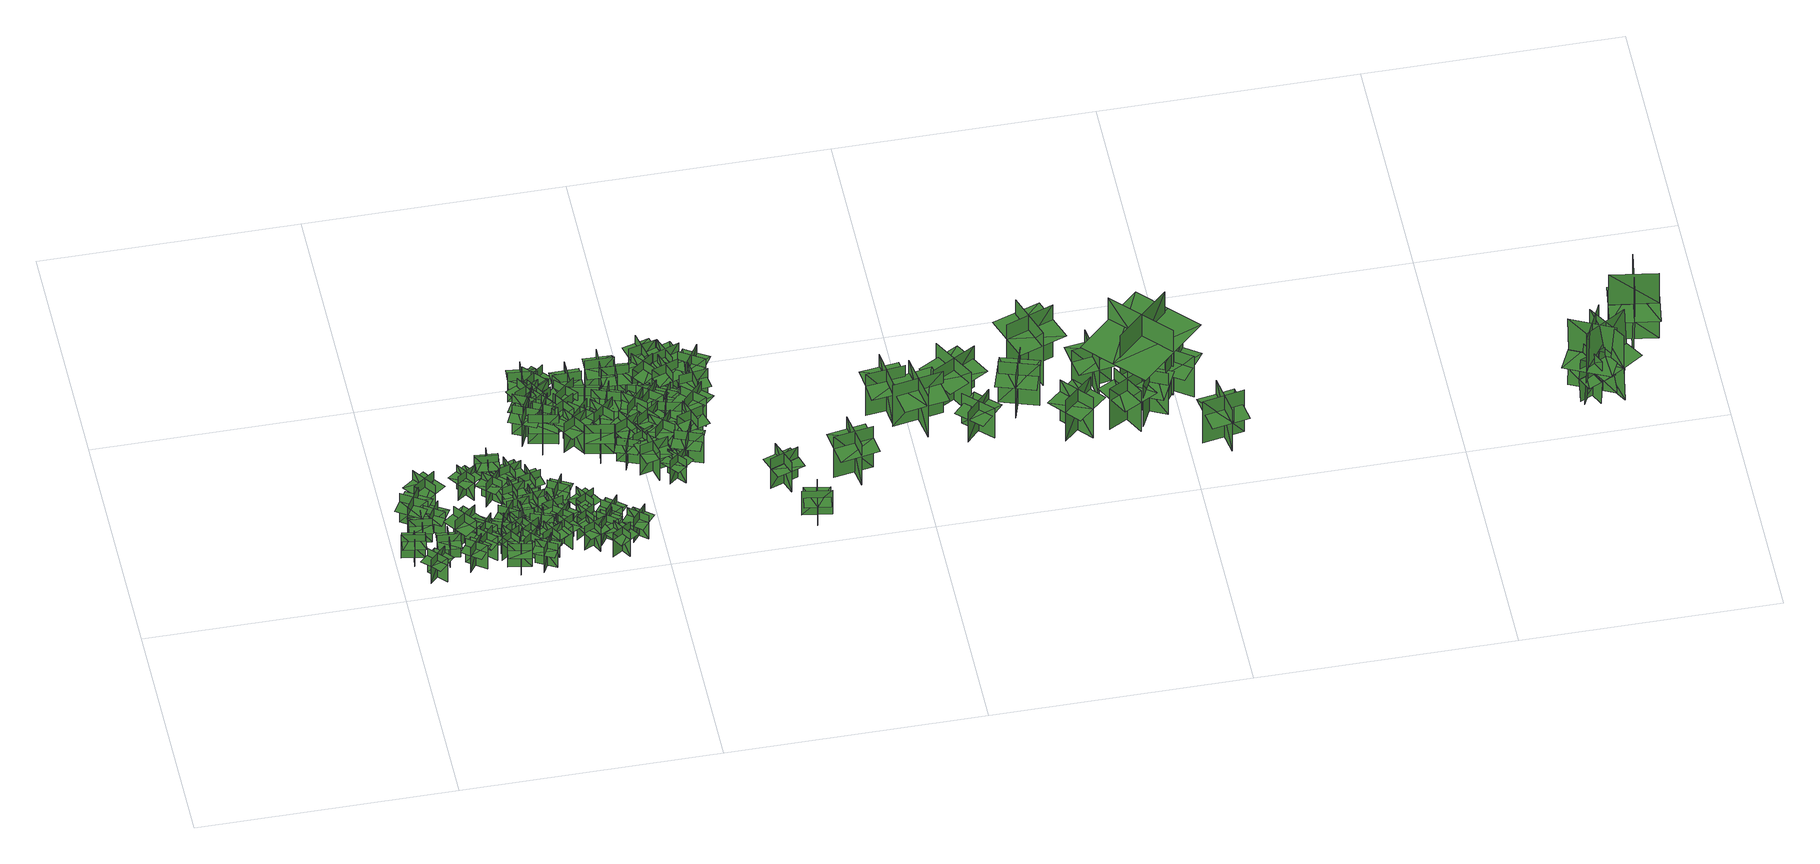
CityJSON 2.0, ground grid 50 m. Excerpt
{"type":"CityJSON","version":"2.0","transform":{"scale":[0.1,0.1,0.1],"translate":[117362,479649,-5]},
"CityObjects":{
"tree1":{"type":"SolitaryVegetationObject","geometry":[{"type":"MultiSurface","lod":"1","boundaries":[[[0,1,2]],[[0,2,3]],[[4,5,6]],[[4,6,7]],[[8,9,10]],[[8,10,11]],[[8,11,12]],[[8,12,13]]]}]},
"tree2":{"type":"SolitaryVegetationObject","geometry":[{"type":"MultiSurface","lod":"1","boundaries":[[[14,15,16]],[[14,16,17]],[[18,19,20]],[[18,20,21]],[[22,23,24]],[[22,24,25]],[[22,25,26]],[[22,26,27]]]}]},
"tree3":{"type":"SolitaryVegetationObject","geometry":[{"type":"MultiSurface","lod":"1","boundaries":[[[28,29,30]],[[28,30,31]],[[32,33,34]],[[32,34,35]],[[36,37,38]],[[36,38,39]],[[36,39,40]],[[36,40,41]]]}]},
"tree4":{"type":"SolitaryVegetationObject","geometry":[{"type":"MultiSurface","lod":"1","boundaries":[[[42,43,44]],[[42,44,45]],[[46,47,48]],[[46,48,49]],[[50,51,52]],[[50,52,53]],[[50,53,54]],[[50,54,55]]]}]},
"tree5":{"type":"SolitaryVegetationObject","geometry":[{"type":"MultiSurface","lod":"1","boundaries":[[[56,57,58]],[[56,58,59]],[[60,61,62]],[[60,62,63]],[[64,65,66]],[[64,66,67]],[[64,67,68]],[[64,68,69]]]}]},
"tree6":{"type":"SolitaryVegetationObject","geometry":[{"type":"MultiSurface","lod":"1","boundaries":[[[70,71,72]],[[70,72,73]],[[74,75,76]],[[74,76,77]],[[78,79,80]],[[78,80,81]],[[78,81,82]],[[78,82,83]]]}]},
"tree7":{"type":"SolitaryVegetationObject","geometry":[{"type":"MultiSurface","lod":"1","boundaries":[[[84,85,86]],[[84,86,87]],[[88,89,90]],[[88,90,91]],[[92,93,94]],[[92,94,95]],[[92,95,96]],[[92,96,97]]]}]},
"tree8":{"type":"SolitaryVegetationObject","geometry":[{"type":"MultiSurface","lod":"1","boundaries":[[[98,99,100]],[[98,100,101]],[[102,103,104]],[[102,104,105]],[[106,107,108]],[[106,108,109]],[[106,109,110]],[[106,110,111]]]}]},
"tree9":{"type":"SolitaryVegetationObject","geometry":[{"type":"MultiSurface","lod":"1","boundaries":[[[112,113,114]],[[112,114,115]],[[116,117,118]],[[116,118,119]],[[120,121,122]],[[120,122,123]],[[120,123,124]],[[120,124,125]]]}]},
"tree10":{"type":"SolitaryVegetationObject","geometry":[{"type":"MultiSurface","lod":"1","boundaries":[[[126,127,128]],[[126,128,129]],[[130,131,132]],[[130,132,133]],[[134,135,136]],[[134,136,137]],[[134,137,138]],[[134,138,139]]]}]},
"tree11":{"type":"SolitaryVegetationObject","geometry":[{"type":"MultiSurface","lod":"1","boundaries":[[[140,141,142]],[[140,142,143]],[[144,145,146]],[[144,146,147]],[[148,149,150]],[[148,150,151]],[[148,151,152]],[[148,152,153]]]}]},
"tree12":{"type":"SolitaryVegetationObject","geometry":[{"type":"MultiSurface","lod":"1","boundaries":[[[154,155,156]],[[154,156,157]],[[158,159,160]],[[158,160,161]],[[162,163,164]],[[162,164,165]],[[162,165,166]],[[162,166,167]]]}]},
"tree13":{"type":"SolitaryVegetationObject","geometry":[{"type":"MultiSurface","lod":"1","boundaries":[[[168,169,170]],[[168,170,171]],[[172,173,174]],[[172,174,175]],[[176,177,178]],[[176,178,179]],[[176,179,180]],[[176,180,181]]]}]},
"tree14":{"type":"SolitaryVegetationObject","geometry":[{"type":"MultiSurface","lod":"1","boundaries":[[[182,183,184]],[[182,184,185]],[[186,187,188]],[[186,188,189]],[[190,191,192]],[[190,192,193]],[[190,193,194]],[[190,194,195]]]}]},
"tree15":{"type":"SolitaryVegetationObject","geometry":[{"type":"MultiSurface","lod":"1","boundaries":[[[196,197,198]],[[196,198,199]],[[200,201,202]],[[200,202,203]],[[204,205,206]],[[204,206,207]],[[204,207,208]],[[204,208,209]]]}]},
"tree16":{"type":"SolitaryVegetationObject","geometry":[{"type":"MultiSurface","lod":"1","boundaries":[[[210,211,212]],[[210,212,213]],[[214,215,216]],[[214,216,217]],[[218,219,220]],[[218,220,221]],[[218,221,222]],[[218,222,223]]]}]},
"tree17":{"type":"SolitaryVegetationObject","geometry":[{"type":"MultiSurface","lod":"1","boundaries":[[[224,225,226]],[[224,226,227]],[[228,229,230]],[[228,230,231]],[[232,233,234]],[[232,234,235]],[[232,235,236]],[[232,236,237]]]}]},
"tree18":{"type":"SolitaryVegetationObject","geometry":[{"type":"MultiSurface","lod":"1","boundaries":[[[238,239,240]],[[238,240,241]],[[242,243,244]],[[242,244,245]],[[246,247,248]],[[246,248,249]],[[246,249,250]],[[246,250,251]]]}]},
"tree19":{"type":"SolitaryVegetationObject","geometry":[{"type":"MultiSurface","lod":"1","boundaries":[[[252,253,254]],[[252,254,255]],[[256,257,258]],[[256,258,259]],[[260,261,262]],[[260,262,263]],[[260,263,264]],[[260,264,265]]]}]},
"tree20":{"type":"SolitaryVegetationObject","geometry":[{"type":"MultiSurface","lod":"1","boundaries":[[[266,267,268]],[[266,268,269]],[[270,271,272]],[[270,272,273]],[[274,275,276]],[[274,276,277]],[[274,277,278]],[[274,278,279]]]}]},
"tree21":{"type":"SolitaryVegetationObject","geometry":[{"type":"MultiSurface","lod":"1","boundaries":[[[280,281,282]],[[280,282,283]],[[284,285,286]],[[284,286,287]],[[288,289,290]],[[288,290,291]],[[288,291,292]],[[288,292,293]]]}]},
"tree22":{"type":"SolitaryVegetationObject","geometry":[{"type":"MultiSurface","lod":"1","boundaries":[[[294,295,296]],[[294,296,297]],[[298,299,300]],[[298,300,301]],[[302,303,304]],[[302,304,305]],[[302,305,306]],[[302,306,307]]]}]},
"tree23":{"type":"SolitaryVegetationObject","geometry":[{"type":"MultiSurface","lod":"1","boundaries":[[[308,309,310]],[[308,310,311]],[[312,313,314]],[[312,314,315]],[[316,317,318]],[[316,318,319]],[[316,319,320]],[[316,320,321]]]}]},
"tree24":{"type":"SolitaryVegetationObject","geometry":[{"type":"MultiSurface","lod":"1","boundaries":[[[322,323,324]],[[322,324,325]],[[326,327,328]],[[326,328,329]],[[330,331,332]],[[330,332,333]],[[330,333,334]],[[330,334,335]]]}]},
"tree25":{"type":"SolitaryVegetationObject","geometry":[{"type":"MultiSurface","lod":"1","boundaries":[[[336,337,338]],[[336,338,339]],[[340,341,342]],[[340,342,343]],[[344,345,346]],[[344,346,347]],[[344,347,348]],[[344,348,349]]]}]},
"tree26":{"type":"SolitaryVegetationObject","geometry":[{"type":"MultiSurface","lod":"1","boundaries":[[[350,351,352]],[[350,352,353]],[[354,355,356]],[[354,356,357]],[[358,359,360]],[[358,360,361]],[[358,361,362]],[[358,362,363]]]}]},
"tree27":{"type":"SolitaryVegetationObject","geometry":[{"type":"MultiSurface","lod":"1","boundaries":[[[364,365,366]],[[364,366,367]],[[368,369,370]],[[368,370,371]],[[372,373,374]],[[372,374,375]],[[372,375,376]],[[372,376,377]]]}]},
"tree28":{"type":"SolitaryVegetationObject","geometry":[{"type":"MultiSurface","lod":"1","boundaries":[[[378,379,380]],[[378,380,381]],[[382,383,384]],[[382,384,385]],[[386,387,388]],[[386,388,389]],[[386,389,390]],[[386,390,391]]]}]},
"tree29":{"type":"SolitaryVegetationObject","geometry":[{"type":"MultiSurface","lod":"1","boundaries":[[[392,393,394]],[[392,394,395]],[[396,397,398]],[[396,398,399]],[[400,401,402]],[[400,402,403]],[[400,403,404]],[[400,404,405]]]}]},
"tree30":{"type":"SolitaryVegetationObject","geometry":[{"type":"MultiSurface","lod":"1","boundaries":[[[406,407,408]],[[406,408,409]],[[410,411,412]],[[410,412,413]],[[414,415,416]],[[414,416,417]],[[414,417,418]],[[414,418,419]]]}]},
"tree31":{"type":"SolitaryVegetationObject","geometry":[{"type":"MultiSurface","lod":"1","boundaries":[[[420,421,422]],[[420,422,423]],[[424,425,426]],[[424,426,427]],[[428,429,430]],[[428,430,431]],[[428,431,432]],[[428,432,433]]]}]},
"tree32":{"type":"SolitaryVegetationObject","geometry":[{"type":"MultiSurface","lod":"1","boundaries":[[[434,435,436]],[[434,436,437]],[[438,439,440]],[[438,440,441]],[[442,443,444]],[[442,444,445]],[[442,445,446]],[[442,446,447]]]}]},
"tree33":{"type":"SolitaryVegetationObject","geometry":[{"type":"MultiSurface","lod":"1","boundaries":[[[448,449,450]],[[448,450,451]],[[452,453,454]],[[452,454,455]],[[456,457,458]],[[456,458,459]],[[456,459,460]],[[456,460,461]]]}]},
"tree34":{"type":"SolitaryVegetationObject","geometry":[{"type":"MultiSurface","lod":"1","boundaries":[[[462,463,464]],[[462,464,465]],[[466,467,468]],[[466,468,469]],[[470,471,472]],[[470,472,473]],[[470,473,474]],[[470,474,475]]]}]},
"tree35":{"type":"SolitaryVegetationObject","geometry":[{"type":"MultiSurface","lod":"1","boundaries":[[[476,477,478]],[[476,478,479]],[[480,481,482]],[[480,482,483]],[[484,485,486]],[[484,486,487]],[[484,487,488]],[[484,488,489]]]}]},
"tree36":{"type":"SolitaryVegetationObject","geometry":[{"type":"MultiSurface","lod":"1","boundaries":[[[490,491,492]],[[490,492,493]],[[494,495,496]],[[494,496,497]],[[498,499,500]],[[498,500,501]],[[498,501,502]],[[498,502,503]]]}]},
"tree37":{"type":"SolitaryVegetationObject","geometry":[{"type":"MultiSurface","lod":"1","boundaries":[[[504,505,506]],[[504,506,507]],[[508,509,510]],[[508,510,511]],[[512,513,514]],[[512,514,515]],[[512,515,516]],[[512,516,517]]]}]},
"tree38":{"type":"SolitaryVegetationObject","geometry":[{"type":"MultiSurface","lod":"1","boundaries":[[[518,519,520]],[[518,520,521]],[[522,523,524]],[[522,524,525]],[[526,527,528]],[[526,528,529]],[[526,529,530]],[[526,530,531]]]}]},
"tree39":{"type":"SolitaryVegetationObject","geometry":[{"type":"MultiSurface","lod":"1","boundaries":[[[532,533,534]],[[532,534,535]],[[536,537,538]],[[536,538,539]],[[540,541,542]],[[540,542,543]],[[540,543,544]],[[540,544,545]]]}]},
"tree40":{"type":"SolitaryVegetationObject","geometry":[{"type":"MultiSurface","lod":"1","boundaries":[[[546,547,548]],[[546,548,549]],[[550,551,552]],[[550,552,553]],[[554,555,556]],[[554,556,557]],[[554,557,558]],[[554,558,559]]]}]},
"tree41":{"type":"SolitaryVegetationObject","geometry":[{"type":"MultiSurface","lod":"1","boundaries":[[[560,561,562]],[[560,562,563]],[[564,565,566]],[[564,566,567]],[[568,569,570]],[[568,570,571]],[[568,571,572]],[[568,572,573]]]}]},
"tree42":{"type":"SolitaryVegetationObject","geometry":[{"type":"MultiSurface","lod":"1","boundaries":[[[574,575,576]],[[574,576,577]],[[578,579,580]],[[578,580,581]],[[582,583,584]],[[582,584,585]],[[582,585,586]],[[582,586,587]]]}]},
"tree43":{"type":"SolitaryVegetationObject","geometry":[{"type":"MultiSurface","lod":"1","boundaries":[[[588,589,590]],[[588,590,591]],[[592,593,594]],[[592,594,595]],[[596,597,598]],[[596,598,599]],[[596,599,600]],[[596,600,601]]]}]},
"tree44":{"type":"SolitaryVegetationObject","geometry":[{"type":"MultiSurface","lod":"1","boundaries":[[[602,603,604]],[[602,604,605]],[[606,607,608]],[[606,608,609]],[[610,611,612]],[[610,612,613]],[[610,613,614]],[[610,614,615]]]}]},
"tree45":{"type":"SolitaryVegetationObject","geometry":[{"type":"MultiSurface","lod":"1","boundaries":[[[616,617,618]],[[616,618,619]],[[620,621,622]],[[620,622,623]],[[624,625,626]],[[624,626,627]],[[624,627,628]],[[624,628,629]]]}]},
"tree46":{"type":"SolitaryVegetationObject","geometry":[{"type":"MultiSurface","lod":"1","boundaries":[[[630,631,632]],[[630,632,633]],[[634,635,636]],[[634,636,637]],[[638,639,640]],[[638,640,641]],[[638,641,642]],[[638,642,643]]]}]},
"tree47":{"type":"SolitaryVegetationObject","geometry":[{"type":"MultiSurface","lod":"1","boundaries":[[[644,645,646]],[[644,646,647]],[[648,649,650]],[[648,650,651]],[[652,653,654]],[[652,654,655]],[[652,655,656]],[[652,656,657]]]}]},
"tree48":{"type":"SolitaryVegetationObject","geometry":[{"type":"MultiSurface","lod":"1","boundaries":[[[658,659,660]],[[658,660,661]],[[662,663,664]],[[662,664,665]],[[666,667,668]],[[666,668,669]],[[666,669,670]],[[666,670,671]]]}]},
"tree49":{"type":"SolitaryVegetationObject","geometry":[{"type":"MultiSurface","lod":"1","boundaries":[[[672,673,674]],[[672,674,675]],[[676,677,678]],[[676,678,679]],[[680,681,682]],[[680,682,683]],[[680,683,684]],[[680,684,685]]]}]},
"tree50":{"type":"SolitaryVegetationObject","geometry":[{"type":"MultiSurface","lod":"1","boundaries":[[[686,687,688]],[[686,688,689]],[[690,691,692]],[[690,692,693]],[[694,695,696]],[[694,696,697]],[[694,697,698]],[[694,698,699]]]}]},
"tree51":{"type":"SolitaryVegetationObject","geometry":[{"type":"MultiSurface","lod":"1","boundaries":[[[700,701,702]],[[700,702,703]],[[704,705,706]],[[704,706,707]],[[708,709,710]],[[708,710,711]],[[708,711,712]],[[708,712,713]]]}]},
"tree52":{"type":"SolitaryVegetationObject","geometry":[{"type":"MultiSurface","lod":"1","boundaries":[[[714,715,716]],[[714,716,717]],[[718,719,720]],[[718,720,721]],[[722,723,724]],[[722,724,725]],[[722,725,726]],[[722,726,727]]]}]},
"tree53":{"type":"SolitaryVegetationObject","geometry":[{"type":"MultiSurface","lod":"1","boundaries":[[[728,729,730]],[[728,730,731]],[[732,733,734]],[[732,734,735]],[[736,737,738]],[[736,738,739]],[[736,739,740]],[[736,740,741]]]}]},
"tree54":{"type":"SolitaryVegetationObject","geometry":[{"type":"MultiSurface","lod":"1","boundaries":[[[742,743,744]],[[742,744,745]],[[746,747,748]],[[746,748,749]],[[750,751,752]],[[750,752,753]],[[750,753,754]],[[750,754,755]]]}]},
"tree55":{"type":"SolitaryVegetationObject","geometry":[{"type":"MultiSurface","lod":"1","boundaries":[[[756,757,758]],[[756,758,759]],[[760,761,762]],[[760,762,763]],[[764,765,766]],[[764,766,767]],[[764,767,768]],[[764,768,769]]]}]},
"tree56":{"type":"SolitaryVegetationObject","geometry":[{"type":"MultiSurface","lod":"1","boundaries":[[[770,771,772]],[[770,772,773]],[[774,775,776]],[[774,776,777]],[[778,779,780]],[[778,780,781]],[[778,781,782]],[[778,782,783]]]}]},
"tree57":{"type":"SolitaryVegetationObject","geometry":[{"type":"MultiSurface","lod":"1","boundaries":[[[784,785,786]],[[784,786,787]],[[788,789,790]],[[788,790,791]],[[792,793,794]],[[792,794,795]],[[792,795,796]],[[792,796,797]]]}]},
"tree58":{"type":"SolitaryVegetationObject","geometry":[{"type":"MultiSurface","lod":"1","boundaries":[[[798,799,800]],[[798,800,801]],[[802,803,804]],[[802,804,805]],[[806,807,808]],[[806,808,809]],[[806,809,810]],[[806,810,811]]]}]},
"tree59":{"type":"SolitaryVegetationObject","geometry":[{"type":"MultiSurface","lod":"1","boundaries":[[[812,813,814]],[[812,814,815]],[[816,817,818]],[[816,818,819]],[[820,821,822]],[[820,822,823]],[[820,823,824]],[[820,824,825]]]}]},
"tree60":{"type":"SolitaryVegetationObject","geometry":[{"type":"MultiSurface","lod":"1","boundaries":[[[826,827,828]],[[826,828,829]],[[830,831,832]],[[830,832,833]],[[834,835,836]],[[834,836,837]],[[834,837,838]],[[834,838,839]]]}]},
"tree61":{"type":"SolitaryVegetationObject","geometry":[{"type":"MultiSurface","lod":"1","boundaries":[[[840,841,842]],[[840,842,843]],[[844,845,846]],[[844,846,847]],[[848,849,850]],[[848,850,851]],[[848,851,852]],[[848,852,853]]]}]},
"tree62":{"type":"SolitaryVegetationObject","geometry":[{"type":"MultiSurface","lod":"1","boundaries":[[[854,855,856]],[[854,856,857]],[[858,859,860]],[[858,860,861]],[[862,863,864]],[[862,864,865]],[[862,865,866]],[[862,866,867]]]}]},
"tree63":{"type":"SolitaryVegetationObject","geometry":[{"type":"MultiSurface","lod":"1","boundaries":[[[868,869,870]],[[868,870,871]],[[872,873,874]],[[872,874,875]],[[876,877,878]],[[876,878,879]],[[876,879,880]],[[876,880,881]]]}]},
"tree64":{"type":"SolitaryVegetationObject","geometry":[{"type":"MultiSurface","lod":"1","boundaries":[[[882,883,884]],[[882,884,885]],[[886,887,888]],[[886,888,889]],[[890,891,892]],[[890,892,893]],[[890,893,894]],[[890,894,895]]]}]},
"tree65":{"type":"SolitaryVegetationObject","geometry":[{"type":"MultiSurface","lod":"1","boundaries":[[[896,897,898]],[[896,898,899]],[[900,901,902]],[[900,902,903]],[[904,905,906]],[[904,906,907]],[[904,907,908]],[[904,908,909]]]}]},
"tree66":{"type":"SolitaryVegetationObject","geometry":[{"type":"MultiSurface","lod":"1","boundaries":[[[910,911,912]],[[910,912,913]],[[914,915,916]],[[914,916,917]],[[918,919,920]],[[918,920,921]],[[918,921,922]],[[918,922,923]]]}]},
"tree67":{"type":"SolitaryVegetationObject","geometry":[{"type":"MultiSurface","lod":"1","boundaries":[[[924,925,926]],[[924,926,927]],[[928,929,930]],[[928,930,931]],[[932,933,934]],[[932,934,935]],[[932,935,936]],[[932,936,937]]]}]},
"tree68":{"type":"SolitaryVegetationObject","geometry":[{"type":"MultiSurface","lod":"1","boundaries":[[[938,939,940]],[[938,940,941]],[[942,943,944]],[[942,944,945]],[[946,947,948]],[[946,948,949]],[[946,949,950]],[[946,950,951]]]}]},
"tree69":{"type":"SolitaryVegetationObject","geometry":[{"type":"MultiSurface","lod":"1","boundaries":[[[952,953,954]],[[952,954,955]],[[956,957,958]],[[956,958,959]],[[960,961,962]],[[960,962,963]],[[960,963,964]],[[960,964,965]]]}]},
"tree70":{"type":"SolitaryVegetationObject","geometry":[{"type":"MultiSurface","lod":"1","boundaries":[[[966,967,968]],[[966,968,969]],[[970,971,972]],[[970,972,973]],[[974,975,976]],[[974,976,977]],[[974,977,978]],[[974,978,979]]]}]},
"tree71":{"type":"SolitaryVegetationObject","geometry":[{"type":"MultiSurface","lod":"1","boundaries":[[[980,981,982]],[[980,982,983]],[[984,985,986]],[[984,986,987]],[[988,989,990]],[[988,990,991]],[[988,991,992]],[[988,992,993]]]}]},
"tree72":{"type":"SolitaryVegetationObject","geometry":[{"type":"MultiSurface","lod":"1","boundaries":[[[994,995,996]],[[994,996,997]],[[998,999,1000]],[[998,1000,1001]],[[1002,1003,1004]],[[1002,1004,1005]],[[1002,1005,1006]],[[1002,1006,1007]]]}]},
"tree73":{"type":"SolitaryVegetationObject","geometry":[{"type":"MultiSurface","lod":"1","boundaries":[[[1008,1009,1010]],[[1008,1010,1011]],[[1012,1013,1014]],[[1012,1014,1015]],[[1016,1017,1018]],[[1016,1018,1019]],[[1016,1019,1020]],[[1016,1020,1021]]]}]},
"tree74":{"type":"SolitaryVegetationObject","geometry":[{"type":"MultiSurface","lod":"1","boundaries":[[[1022,1023,1024]],[[1022,1024,1025]],[[1026,1027,1028]],[[1026,1028,1029]],[[1030,1031,1032]],[[1030,1032,1033]],[[1030,1033,1034]],[[1030,1034,1035]]]}]},
"tree75":{"type":"SolitaryVegetationObject","geometry":[{"type":"MultiSurface","lod":"1","boundaries":[[[1036,1037,1038]],[[1036,1038,1039]],[[1040,1041,1042]],[[1040,1042,1043]],[[1044,1045,1046]],[[1044,1046,1047]],[[1044,1047,1048]],[[1044,1048,1049]]]}]},
"tree76":{"type":"SolitaryVegetationObject","geometry":[{"type":"MultiSurface","lod":"1","boundaries":[[[1050,1051,1052]],[[1050,1052,1053]],[[1054,1055,1056]],[[1054,1056,1057]],[[1058,1059,1060]],[[1058,1060,1061]],[[1058,1061,1062]],[[1058,1062,1063]]]}]},
"tree77":{"type":"SolitaryVegetationObject","geometry":[{"type":"MultiSurface","lod":"1","boundaries":[[[1064,1065,1066]],[[1064,1066,1067]],[[1068,1069,1070]],[[1068,1070,1071]],[[1072,1073,1074]],[[1072,1074,1075]],[[1072,1075,1076]],[[1072,1076,1077]]]}]},
"tree78":{"type":"SolitaryVegetationObject","geometry":[{"type":"MultiSurface","lod":"1","boundaries":[[[1078,1079,1080]],[[1078,1080,1081]],[[1082,1083,1084]],[[1082,1084,1085]],[[1086,1087,1088]],[[1086,1088,1089]],[[1086,1089,1090]],[[1086,1090,1091]]]}]},
"tree79":{"type":"SolitaryVegetationObject","geometry":[{"type":"MultiSurface","lod":"1","boundaries":[[[1092,1093,1094]],[[1092,1094,1095]],[[1096,1097,1098]],[[1096,1098,1099]],[[1100,1101,1102]],[[1100,1102,1103]],[[1100,1103,1104]],[[1100,1104,1105]]]}]},
"tree80":{"type":"SolitaryVegetationObject","geometry":[{"type":"MultiSurface","lod":"1","boundaries":[[[1106,1107,1108]],[[1106,1108,1109]],[[1110,1111,1112]],[[1110,1112,1113]],[[1114,1115,1116]],[[1114,1116,1117]],[[1114,1117,1118]],[[1114,1118,1119]]]}]},
"tree81":{"type":"SolitaryVegetationObject","geometry":[{"type":"MultiSurface","lod":"1","boundaries":[[[1120,1121,1122]],[[1120,1122,1123]],[[1124,1125,1126]],[[1124,1126,1127]],[[1128,1129,1130]],[[1128,1130,1131]],[[1128,1131,1132]],[[1128,1132,1133]]]}]},
"tree82":{"type":"SolitaryVegetationObject","geometry":[{"type":"MultiSurface","lod":"1","boundaries":[[[1134,1135,1136]],[[1134,1136,1137]],[[1138,1139,1140]],[[1138,1140,1141]],[[1142,1143,1144]],[[1142,1144,1145]],[[1142,1145,1146]],[[1142,1146,1147]]]}]},
"tree83":{"type":"SolitaryVegetationObject","geometry":[{"type":"MultiSurface","lod":"1","boundaries":[[[1148,1149,1150]],[[1148,1150,1151]],[[1152,1153,1154]],[[1152,1154,1155]],[[1156,1157,1158]],[[1156,1158,1159]],[[1156,1157,1160]],[[1156,1160,1161]]]}]},
"tree84":{"type":"SolitaryVegetationObject","geometry":[{"type":"MultiSurface","lod":"1","boundaries":[[[1162,1163,1164]],[[1162,1164,1165]],[[1166,1167,1168]],[[1166,1168,1169]],[[1170,1171,1172]],[[1170,1172,1173]],[[1170,1173,1174]],[[1170,1174,1175]]]}]},
"tree85":{"type":"SolitaryVegetationObject","geometry":[{"type":"MultiSurface","lod":"1","boundaries":[[[1176,1177,1178]],[[1176,1178,1179]],[[1180,1181,1182]],[[1180,1182,1183]],[[1184,1185,1186]],[[1184,1186,1187]],[[1184,1187,1188]],[[1184,1188,1189]]]}]},
"tree86":{"type":"SolitaryVegetationObject","geometry":[{"type":"MultiSurface","lod":"1","boundaries":[[[1190,1191,1192]],[[1190,1192,1193]],[[1194,1195,1196]],[[1194,1196,1197]],[[1198,1199,1200]],[[1198,1200,1201]],[[1198,1201,1202]],[[1198,1202,1203]]]}]},
"tree87":{"type":"SolitaryVegetationObject","geometry":[{"type":"MultiSurface","lod":"1","boundaries":[[[1204,1205,1206]],[[1204,1206,1207]],[[1208,1209,1210]],[[1208,1210,1211]],[[1212,1213,1214]],[[1212,1214,1215]],[[1212,1215,1216]],[[1212,1216,1217]]]}]},
"tree88":{"type":"SolitaryVegetationObject","geometry":[{"type":"MultiSurface","lod":"1","boundaries":[[[1218,1219,1220]],[[1218,1220,1221]],[[1222,1223,1224]],[[1222,1224,1225]],[[1226,1227,1228]],[[1226,1228,1229]],[[1226,1229,1230]],[[1226,1230,1231]]]}]},
"tree89":{"type":"SolitaryVegetationObject","geometry":[{"type":"MultiSurface","lod":"1","boundaries":[[[1232,1233,1234]],[[1232,1234,1235]],[[1236,1237,1238]],[[1236,1238,1239]],[[1240,1241,1242]],[[1240,1242,1243]],[[1240,1243,1244]],[[1240,1244,1245]]]}]},
"tree90":{"type":"SolitaryVegetationObject","geometry":[{"type":"MultiSurface","lod":"1","boundaries":[[[1246,1247,1248]],[[1246,1248,1249]],[[1250,1251,1252]],[[1250,1252,1253]],[[1254,1255,1256]],[[1254,1256,1257]],[[1254,1257,1258]],[[1254,1258,1259]]]}]},
"tree91":{"type":"SolitaryVegetationObject","geometry":[{"type":"MultiSurface","lod":"1","boundaries":[[[1260,1261,1262]],[[1260,1262,1263]],[[1264,1265,1266]],[[1264,1266,1267]],[[1268,1269,1270]],[[1268,1270,1271]],[[1268,1271,1272]],[[1268,1272,1273]]]}]},
"tree92":{"type":"SolitaryVegetationObject","geometry":[{"type":"MultiSurface","lod":"1","boundaries":[[[1274,1275,1276]],[[1274,1276,1277]],[[1278,1279,1280]],[[1278,1280,1281]],[[1282,1283,1284]],[[1282,1284,1285]],[[1282,1285,1286]],[[1282,1286,1287]]]}]},
"tree93":{"type":"SolitaryVegetationObject","geometry":[{"type":"MultiSurface","lod":"1","boundaries":[[[1288,1289,1290]],[[1288,1290,1291]],[[1292,1293,1294]],[[1292,1294,1295]],[[1296,1297,1298]],[[1296,1298,1299]],[[1296,1299,1300]],[[1296,1300,1301]]]}]},
"tree94":{"type":"SolitaryVegetationObject","geometry":[{"type":"MultiSurface","lod":"1","boundaries":[[[1302,1303,1304]],[[1302,1304,1305]],[[1306,1307,1308]],[[1306,1308,1309]],[[1310,1311,1312]],[[1310,1312,1313]],[[1310,1313,1314]],[[1310,1314,1315]]]}]},
"tree95":{"type":"SolitaryVegetationObject","geometry":[{"type":"MultiSurface","lod":"1","boundaries":[[[1316,1317,1318]],[[1316,1318,1319]],[[1320,1321,1322]],[[1320,1322,1323]],[[1324,1325,1326]],[[1324,1326,1327]],[[1324,1327,1328]],[[1324,1328,1329]]]}]},
"tree96":{"type":"SolitaryVegetationObject","geometry":[{"type":"MultiSurface","lod":"1","boundaries":[[[1330,1331,1332]],[[1330,1332,1333]],[[1334,1335,1336]],[[1334,1336,1337]],[[1338,1339,1340]],[[1338,1340,1341]],[[1338,1341,1342]],[[1338,1342,1343]]]}]},
"tree97":{"type":"SolitaryVegetationObject","geometry":[{"type":"MultiSurface","lod":"1","boundaries":[[[1344,1345,1346]],[[1344,1346,1347]],[[1348,1349,1350]],[[1348,1350,1351]],[[1352,1353,1354]],[[1352,1354,1355]],[[1352,1355,1356]],[[1352,1356,1357]]]}]},
"tree98":{"type":"SolitaryVegetationObject","geometry":[{"type":"MultiSurface","lod":"1","boundaries":[[[1358,1359,1360]],[[1358,1360,1361]],[[1362,1363,1364]],[[1362,1364,1365]],[[1366,1367,1368]],[[1366,1368,1369]],[[1366,1367,1370]],[[1366,1370,1371]]]}]},
"tree99":{"type":"SolitaryVegetationObject","geometry":[{"type":"MultiSurface","lod":"1","boundaries":[[[1372,1373,1374]],[[1372,1374,1375]],[[1376,1377,1378]],[[1376,1378,1379]],[[1380,1381,1377]],[[1380,1377,1376]],[[1382,1383,1373]],[[1382,1373,1372]],[[1372,1373,1384]],[[1372,1384,1385]],[[1372,1386,1387]],[[1372,1387,1373]]]}]},
"tree100":{"type":"SolitaryVegetationObject","geometry":[{"type":"MultiSurface","lod":"1","boundaries":[[[1388,1389,1390]],[[1388,1390,1391]],[[1392,1393,1394]],[[1392,1394,1395]],[[1396,1397,1393]],[[1396,1393,1392]],[[1398,1399,1389]],[[1398,1389,1388]],[[1388,1389,1400]],[[1388,1400,1401]],[[1388,1402,1403]],[[1388,1403,1389]]]}]},
"tree101":{"type":"SolitaryVegetationObject","geometry":[{"type":"MultiSurface","lod":"1","boundaries":[[[1404,1405,1406]],[[1404,1406,1407]],[[1408,1409,1410]],[[1408,1410,1411]],[[1412,1413,1409]],[[1412,1409,1408]],[[1414,1415,1405]],[[1414,1405,1404]],[[1404,1405,1416]],[[1404,1416,1417]],[[1404,1418,1419]],[[1404,1419,1405]]]}]},
"tree102":{"type":"SolitaryVegetationObject","geometry":[{"type":"MultiSurface","lod":"1","boundaries":[[[1420,1421,1422]],[[1420,1422,1423]],[[1424,1425,1426]],[[1424,1426,1427]],[[1428,1429,1425]],[[1428,1425,1424]],[[1430,1431,1421]],[[1430,1421,1420]],[[1420,1421,1432]],[[1420,1432,1433]],[[1420,1434,1435]],[[1420,1435,1421]]]}]},
"tree103":{"type":"SolitaryVegetationObject","geometry":[{"type":"MultiSurface","lod":"1","boundaries":[[[1436,1437,1438]],[[1436,1438,1439]],[[1440,1441,1442]],[[1440,1442,1443]],[[1444,1445,1441]],[[1444,1441,1440]],[[1446,1447,1437]],[[1446,1437,1436]],[[1436,1437,1448]],[[1436,1448,1449]],[[1436,1450,1451]],[[1436,1451,1437]]]}]}
},
"vertices":[
[55,97,18],[11,104,18],[11,104,79],[55,97,79],[38,121,18],[31,78,18],[31,78,79],[38,121,79],[38,121,62],[16,125,62],[9,81,62],[31,78,62],[53,74,62],[59,118,62],
[52,58,19],[83,26,19],[83,26,81],[52,58,81],[52,28,19],[84,59,19],[84,59,81],[52,28,81],[52,28,63],[67,12,63],[99,43,63],[84,59,63],[68,75,63],[36,44,63],
[54,117,16],[58,161,16],[58,161,78],[54,117,78],[76,136,16],[32,140,16],[32,140,78],[76,136,78],[76,136,61],[78,158,61],[34,162,61],[32,140,61],[30,118,61],[74,114,61],
[63,207,15],[34,160,15],[34,160,91],[63,207,91],[27,199,15],[74,170,15],[74,170,91],[27,199,91],[27,199,70],[13,175,70],[60,146,70],[74,170,70],[89,193,70],[42,222,70],
[99,109,17],[95,64,17],[95,64,79],[99,109,79],[76,90,17],[120,86,17],[120,86,79],[76,90,79],[76,90,62],[74,68,62],[118,64,62],[120,86,62],[122,108,62],[78,112,62],
[95,179,15],[71,142,15],[71,142,77],[95,179,77],[66,173,15],[103,149,15],[103,149,77],[66,173,77],[66,173,60],[54,154,60],[92,130,60],[103,149,60],[115,168,60],[78,191,60],
[95,206,15],[62,251,15],[62,251,92],[95,206,92],[100,242,15],[56,210,15],[56,210,92],[100,242,92],[100,242,70],[84,265,70],[39,232,70],[56,210,70],[72,187,70],[117,220,70],
[126,71,18],[162,45,18],[162,45,80],[126,71,80],[130,42,18],[157,78,18],[157,78,80],[130,42,80],[130,42,62],[148,29,62],[174,64,62],[157,78,62],[139,91,62],[113,55,62],
[118,144,16],[152,100,16],[152,100,93],[118,144,93],[113,107,16],[157,141,16],[157,141,93],[113,107,93],[113,107,71],[130,85,71],[174,119,71],[157,141,71],[140,163,71],[96,129,71],
[181,95,17],[151,63,17],[151,63,79],[181,95,79],[152,94,17],[185,64,17],[185,64,79],[152,94,79],[152,94,62],[137,78,62],[170,48,62],[185,64,62],[200,80,62],[167,110,62],
[154,122,16],[190,96,16],[190,96,78],[154,122,78],[159,93,16],[185,129,16],[185,129,78],[159,93,78],[159,93,61],[177,80,61],[203,116,61],[185,129,61],[167,142,61],[141,106,61],
[182,108,16],[224,95,16],[224,95,78],[182,108,78],[195,82,16],[208,124,16],[208,124,78],[195,82,78],[195,82,61],[216,76,61],[229,118,61],[208,124,61],[187,131,61],[174,89,61],
[224,58,17],[199,95,17],[199,95,78],[224,58,78],[229,87,17],[193,62,17],[193,62,78],[229,87,78],[229,87,61],[217,106,61],[180,81,61],[193,62,61],[205,44,61],[242,69,61],
[144,233,15],[180,258,15],[180,258,77],[144,233,77],[173,228,15],[147,264,15],[147,264,77],[173,228,77],[173,228,60],[191,241,60],[165,277,60],[147,264,60],[129,251,60],[155,215,60],
[220,18,18],[228,62,18],[228,62,79],[220,18,79],[244,35,18],[200,43,18],[200,43,79],[244,35,79],[244,35,62],[248,57,62],[204,65,62],[200,43,62],[196,21,62],[240,13,62],
[207,91,16],[247,111,16],[247,111,78],[207,91,78],[235,82,16],[215,121,16],[215,121,78],[235,82,78],[235,82,60],[255,92,60],[235,131,60],[215,121,60],[196,111,60],[215,72,60],
[231,154,15],[207,116,15],[207,116,77],[231,154,77],[202,147,15],[240,124,15],[240,124,77],[202,147,77],[202,147,59],[190,129,59],[228,105,59],[240,124,59],[251,142,59],[214,166,59],
[233,79,17],[263,46,17],[263,46,78],[233,79,78],[232,49,17],[264,79,17],[264,79,78],[232,49,78],[232,49,61],[247,33,61],[279,63,61],[264,79,61],[249,96,61],[217,66,61],
[192,207,15],[222,239,15],[222,239,76],[192,207,76],[221,208,15],[189,238,15],[189,238,76],[221,208,76],[221,208,59],[237,224,59],[205,254,59],[189,238,59],[174,222,59],[206,192,59],
[269,100,16],[232,75,16],[232,75,78],[269,100,78],[241,106,16],[265,69,16],[265,69,78],[241,106,78],[241,106,60],[222,94,60],[246,57,60],[265,69,60],[283,81,60],[259,118,60],
[244,105,15],[244,149,15],[244,149,77],[244,105,77],[265,126,15],[221,125,15],[221,125,77],[265,126,77],[265,126,59],[265,148,59],[221,147,59],[221,125,59],[221,103,59],[265,103,59],
[263,17,17],[284,56,17],[284,56,79],[263,17,79],[291,25,17],[252,46,17],[252,46,79],[291,25,79],[291,25,62],[302,45,62],[263,65,62],[252,46,62],[242,26,62],[281,6,62],
[237,177,14],[244,134,14],[244,134,76],[237,177,76],[220,154,14],[263,160,14],[263,160,76],[220,154,76],[220,154,59],[223,132,59],[267,139,59],[263,160,59],[260,182,59],[216,176,59],
[228,275,16],[183,278,16],[183,278,77],[228,275,77],[209,297,16],[205,253,16],[205,253,77],[209,297,77],[209,297,60],[187,299,60],[183,255,60],[205,253,60],[227,251,60],[231,295,60],
[219,190,14],[262,201,14],[262,201,76],[219,190,76],[244,174,14],[233,217,14],[233,217,76],[244,174,76],[244,174,59],[265,180,59],[255,223,59],[233,217,59],[212,212,59],[223,169,59],
[283,126,15],[268,85,15],[268,85,77],[283,126,77],[256,114,15],[298,99,15],[298,99,77],[256,114,77],[256,114,60],[248,93,60],[290,78,60],[298,99,60],[305,119,60],[264,135,60],
[270,59,16],[309,80,16],[309,80,78],[270,59,78],[299,51,16],[277,89,16],[277,89,78],[299,51,78],[299,51,61],[318,61,61],[296,100,61],[277,89,61],[258,78,61],[279,40,61],
[224,240,15],[266,253,15],[266,253,77],[224,240,77],[250,226,15],[236,268,15],[236,268,77],[250,226,77],[250,226,59],[271,233,59],[257,275,59],[236,268,59],[215,261,59],[229,219,59],
[252,165,14],[295,174,14],[295,174,75],[252,165,75],[277,148,14],[267,192,14],[267,192,75],[277,148,75],[277,148,58],[298,153,58],[289,196,58],[267,192,58],[246,187,58],[255,144,58],
[282,198,15],[271,242,15],[271,242,76],[282,198,76],[297,224,15],[254,213,15],[254,213,76],[297,224,76],[297,224,59],[292,245,59],[249,235,59],[254,213,59],[259,192,59],[302,202,59],
[333,98,15],[295,75,15],[295,75,77],[333,98,77],[304,105,15],[327,67,15],[327,67,77],[304,105,77],[304,105,60],[286,93,60],[309,55,60],[327,67,60],[346,78,60],[323,116,60],
[311,123,14],[297,165,14],[297,165,76],[311,123,76],[325,149,14],[283,136,14],[283,136,76],[325,149,76],[325,149,58],[318,170,58],[276,157,58],[283,136,58],[290,114,58],[332,128,58],
[302,129,15],[336,100,15],[336,100,76],[302,129,76],[304,100,15],[333,133,15],[333,133,76],[304,100,76],[304,100,59],[321,85,59],[350,119,59],[333,133,59],[316,148,59],[287,114,59],
[304,194,14],[342,172,14],[342,172,76],[304,194,76],[312,165,14],[333,204,14],[333,204,76],[312,165,76],[312,165,58],[331,154,58],[353,193,58],[333,204,58],[314,215,58],[292,176,58],
[349,62,15],[389,81,15],[389,81,77],[349,62,77],[377,52,15],[358,92,15],[358,92,77],[377,52,77],[377,52,60],[397,61,60],[378,101,60],[358,92,60],[338,82,60],[357,42,60],
[371,87,14],[346,124,14],[346,124,76],[371,87,76],[377,116,14],[340,91,14],[340,91,76],[377,116,76],[377,116,59],[364,135,59],[328,109,59],[340,91,59],[353,73,59],[389,98,59],
[378,130,13],[354,168,13],[354,168,75],[378,130,75],[384,159,13],[347,135,13],[347,135,75],[384,159,75],[384,159,58],[373,178,58],[335,154,58],[347,135,58],[359,117,58],[396,140,58],
[276,383,15],[326,359,15],[326,359,92],[276,383,92],[288,348,15],[311,398,15],[311,398,92],[288,348,92],[288,348,71],[313,336,71],[336,386,71],[311,398,71],[286,410,71],[263,360,71],
[378,96,15],[414,70,15],[414,70,76],[378,96,76],[382,67,15],[408,103,15],[408,103,76],[382,67,76],[382,67,59],[400,54,59],[426,90,59],[408,103,59],[390,116,59],[364,80,59],
[295,374,16],[321,422,16],[321,422,93],[295,374,93],[330,384,16],[281,410,16],[281,410,93],[330,384,93],[330,384,71],[343,409,71],[294,435,71],[281,410,71],[268,386,71],[317,360,71],
[428,29,15],[404,66,15],[404,66,77],[428,29,77],[434,57,15],[397,34,15],[397,34,77],[434,57,77],[434,57,60],[422,76,60],[385,52,60],[397,34,60],[409,15,60],[446,39,60],
[331,372,16],[320,318,16],[320,318,93],[331,372,93],[300,352,16],[355,340,16],[355,340,93],[300,352,93],[300,352,71],[295,325,71],[349,313,71],[355,340,71],[360,367,71],[306,379,71],
[298,447,16],[324,398,16],[323,398,93],[298,447,93],[287,412,16],[335,438,16],[335,438,93],[287,412,93],[287,412,72],[300,388,72],[348,414,72],[335,438,72],[323,462,72],[274,437,72],
[392,126,14],[427,99,14],[427,99,75],[392,126,75],[396,97,14],[423,132,14],[423,132,75],[396,97,75],[396,97,58],[413,84,58],[440,118,58],[423,132,58],[405,146,58],[378,111,58],
[308,386,16],[357,359,16],[357,359,93],[308,386,93],[318,351,16],[345,399,16],[345,399,93],[318,351,93],[318,351,72],[343,337,72],[369,386,72],[345,399,72],[321,412,72],[294,364,72],
[311,488,16],[306,433,16],[306,433,93],[311,488,93],[283,465,16],[338,459,16],[338,459,93],[283,465,93],[283,465,72],[280,437,72],[335,432,72],[338,459,72],[340,487,72],[285,492,72],
[354,414,17],[310,380,17],[310,380,93],[354,414,93],[317,419,17],[351,375,17],[351,375,93],[317,419,93],[317,419,72],[295,402,72],[329,358,72],[351,375,72],[373,392,72],[339,436,72],
[315,440,17],[344,392,17],[344,392,93],[315,440,93],[306,404,17],[354,433,17],[354,433,93],[306,404,93],[306,404,72],[321,380,72],[368,409,72],[354,433,72],[339,456,72],[292,428,72],
[350,472,17],[308,435,17],[308,435,94],[350,472,94],[313,474,17],[350,433,17],[350,433,94],[313,474,94],[313,474,72],[292,456,72],[329,414,72],[350,433,72],[370,451,72],[333,493,72],
[442,64,14],[469,98,14],[469,98,76],[442,64,76],[471,67,14],[436,95,14],[436,95,76],[471,67,76],[471,67,58],[485,84,58],[450,112,58],[436,95,58],[423,78,58],[457,50,58],
[360,315,17],[407,344,17],[407,344,94],[360,315,94],[396,307,17],[366,353,17],[366,353,94],[396,307,94],[396,307,72],[419,321,72],[390,368,72],[366,353,72],[343,339,72],[372,292,72],
[391,388,17],[345,357,17],[345,357,94],[391,388,94],[355,395,17],[385,349,17],[385,349,94],[355,395,94],[355,395,72],[332,380,72],[362,334,72],[385,349,72],[408,364,72],[378,410,72],
[414,371,18],[378,330,18],[378,330,94],[414,371,94],[378,369,18],[419,332,18],[419,332,94],[378,369,94],[378,369,73],[359,349,73],[400,312,73],[419,332,73],[437,353,73],[396,390,73],
[400,427,18],[358,390,18],[358,390,95],[400,427,95],[363,429,18],[400,388,18],[400,388,95],[363,429,95],[363,429,73],[342,411,73],[379,370,73],[400,388,73],[420,406,73],[384,448,73],
[421,275,16],[430,329,16],[430,329,93],[421,275,93],[451,296,16],[397,305,16],[397,305,93],[451,296,93],[451,296,71],[456,323,71],[401,332,71],[397,305,71],[392,278,71],[446,268,71],
[392,416,18],[391,471,18],[391,471,95],[392,416,95],[418,442,18],[363,441,18],[363,441,95],[418,442,95],[418,442,73],[418,470,73],[362,469,73],[363,441,73],[363,413,73],[419,415,73],
[441,393,18],[387,405,18],[387,405,95],[441,393,95],[421,424,18],[409,370,18],[409,370,95],[421,424,95],[421,424,74],[394,430,74],[382,376,74],[409,370,74],[436,364,74],[448,418,74],
[420,328,18],[461,364,18],[461,364,95],[420,328,95],[456,325,18],[420,367,18],[420,367,95],[456,325,95],[456,325,73],[477,343,73],[441,385,73],[420,367,73],[399,349,73],[435,307,73],
[452,276,15],[493,261,15],[493,261,77],[452,276,77],[464,250,15],[479,291,15],[479,291,77],[464,250,77],[464,250,59],[485,242,59],[500,284,59],[479,291,59],[458,299,59],[443,257,59],
[478,372,19],[426,390,19],[426,390,96],[478,372,96],[462,405,19],[445,353,19],[445,353,96],[462,405,96],[462,405,74],[436,414,74],[418,361,74],[445,353,74],[471,344,74],[488,396,74],
[466,329,16],[490,280,16],[490,280,93],[466,329,93],[454,295,16],[503,319,16],[503,319,93],[454,295,93],[454,295,72],[466,270,72],[516,294,72],[503,319,72],[491,344,72],[441,319,72],
[507,265,14],[520,212,14],[520,212,91],[507,265,91],[488,234,14],[542,247,14],[542,247,91],[488,234,91],[488,234,69],[495,207,69],[548,220,69],[542,247,69],[535,274,69],[481,261,69],
[493,304,16],[511,264,16],[511,264,78],[493,304,78],[483,276,16],[523,295,16],[523,295,78],[483,276,78],[483,276,60],[492,256,60],[532,275,60],[523,295,60],[513,315,60],[473,296,60],
[455,489,20],[454,434,20],[454,434,97],[455,489,97],[429,464,20],[484,463,20],[484,463,97],[429,464,97],[429,464,75],[428,436,75],[483,435,75],[484,463,75],[484,490,75],[429,491,75],
[484,336,19],[521,377,19],[521,377,96],[484,336,96],[521,337,19],[480,374,19],[480,374,96],[521,337,96],[521,337,74],[539,358,74],[498,395,74],[480,374,74],[461,354,74],[502,317,74],
[507,439,20],[451,441,20],[451,441,97],[507,439,97],[482,466,20],[479,411,20],[479,411,97],[482,466,97],[482,466,75],[454,467,75],[452,412,75],[479,411,75],[507,409,75],[510,465,75],
[503,341,17],[536,297,17],[536,297,94],[503,341,94],[497,305,17],[542,338,17],[542,338,94],[497,305,94],[497,305,73],[514,283,73],[558,316,73],[542,338,73],[525,360,73],[481,327,73],
[538,200,13],[572,228,13],[572,228,75],[538,200,75],[567,197,13],[539,231,13],[539,231,75],[567,197,75],[567,197,57],[584,211,57],[556,245,57],[539,231,57],[522,217,57],[550,183,57],
[524,270,16],[560,312,16],[560,312,93],[524,270,93],[561,273,16],[519,309,16],[519,309,93],[561,273,93],[561,273,71],[579,294,71],[537,330,71],[519,309,71],[501,288,71],[542,252,71],
[496,400,21],[539,392,21],[539,392,82],[496,400,82],[512,375,21],[520,419,21],[520,419,82],[512,375,82],[512,375,65],[534,371,65],[542,415,65],[520,419,65],[498,423,65],[490,379,65],
[510,385,19],[554,350,19],[554,350,96],[510,385,96],[514,348,19],[549,391,19],[549,391,96],[514,348,96],[514,348,75],[536,331,75],[570,374,75],[549,391,75],[527,408,75],[493,365,75],
[562,357,18],[548,304,18],[548,304,95],[562,357,95],[530,339,18],[584,325,18],[584,325,95],[530,339,95],[530,339,73],[523,312,73],[577,298,73],[584,325,73],[591,352,73],[537,366,73],
[557,261,14],[609,241,14],[609,241,91],[557,261,91],[572,227,14],[592,279,14],[592,279,91],[572,227,91],[572,227,70],[598,217,70],[617,269,70],[592,279,70],[566,289,70],[546,237,70],
[550,421,21],[517,465,21],[517,465,98],[550,421,98],[555,457,21],[511,424,21],[511,424,98],[555,457,98],[555,457,77],[539,479,77],[495,446,77],[511,424,77],[528,402,77],[572,435,77],
[576,394,20],[554,355,20],[554,355,82],[576,394,82],[547,386,20],[586,365,20],[586,365,82],[547,386,82],[547,386,65],[536,367,65],[575,345,65],[586,365,65],[597,384,65],[558,406,65],
[605,278,17],[587,330,17],[587,330,94],[605,278,94],[621,311,17],[569,293,17],[569,293,94],[621,311,94],[621,311,72],[612,337,72],[560,319,72],[569,293,72],[578,267,72],[630,284,72],
[533,509,21],[546,455,21],[546,455,98],[533,509,98],[514,477,21],[567,491,21],[567,491,98],[514,477,98],[514,477,76],[521,450,76],[574,464,76],[567,491,76],[560,518,76],[507,504,76],
[582,400,22],[564,452,22],[564,452,99],[582,400,99],[598,433,22],[546,415,22],[546,415,99],[598,433,99],[598,433,77],[589,459,77],[537,441,77],[546,415,77],[555,389,77],[607,407,77],
[591,367,19],[631,328,19],[631,328,96],[591,367,96],[591,330,19],[630,370,19],[630,370,96],[591,330,96],[591,330,74],[611,311,74],[650,350,74],[630,370,74],[610,389,74],[571,350,74],
[556,455,22],[608,474,22],[608,474,99],[556,455,99],[589,439,22],[570,491,22],[570,491,99],[589,439,99],[589,439,78],[615,449,78],[596,501,78],[570,491,78],[544,481,78],[564,430,78],
[593,392,21],[648,400,21],[648,400,98],[593,392,98],[622,369,21],[614,424,21],[614,424,98],[622,369,98],[622,369,76],[650,373,76],[642,428,76],[614,424,76],[587,420,76],[595,366,76],
[602,452,23],[649,422,23],[649,422,100],[602,452,100],[610,416,23],[640,462,23],[640,462,100],[610,416,100],[610,416,78],[633,401,78],[663,448,78],[640,462,78],[616,477,78],[587,431,78],
[719,157,9],[774,177,9],[774,177,87],[719,157,87],[755,140,9],[735,195,9],[735,195,87],[755,140,87],[720,155,61],[775,175,61],[765,203,61],[710,183,61],[783,152,61],[728,133,61],
[761,76,12],[818,67,12],[818,67,74],[761,76,74],[785,43,12],[795,100,12],[795,100,74],[785,43,74],[786,45,57],[811,41,57],[819,93,57],[794,97,57],[769,101,57],[761,49,57],
[885,130,12],[872,206,12],[872,206,119],[885,130,119],[915,172,12],[838,159,12],[838,159,119],[915,172,119],[915,172,89],[908,210,89],[832,197,89],[838,159,89],[845,121,89],[921,134,89],
[972,273,14],[962,350,14],[962,350,122],[972,273,122],[1004,313,14],[927,304,14],[927,304,122],[1004,313,122],[1004,313,92],[999,352,92],[922,342,92],[927,304,92],[931,265,92],[1008,275,92],
[970,264,16],[1069,282,16],[1069,282,124],[970,264,124],[1029,224,16],[1012,322,16],[1012,322,124],[1029,224,124],[1029,228,94],[1072,235,94],[1056,326,94],[1013,318,94],[969,311,94],[985,220,94],
[1070,355,16],[1119,268,16],[1119,268,125],[1070,355,125],[1051,286,16],[1138,335,16],[1138,335,125],[1051,286,125],[1054,288,94],[1076,250,94],[1156,295,94],[1135,333,94],[1113,371,94],[1033,326,94],
[1098,250,14],[1150,200,14],[1150,200,92],[1098,250,92],[1100,199,14],[1149,250,14],[1149,250,92],[1100,199,92],[1102,201,70],[1124,179,70],[1170,227,70],[1147,248,70],[1125,270,70],[1079,223,70],
[1174,289,15],[1248,266,15],[1248,266,122],[1174,289,122],[1198,243,15],[1221,317,15],[1221,317,122],[1198,243,122],[1198,243,92],[1235,231,92],[1258,305,92],[1221,317,92],[1184,328,92],[1161,254,92],
[1231,408,17],[1264,314,17],[1264,314,155],[1231,408,155],[1202,348,17],[1296,382,17],[1296,382,155],[1202,348,155],[1202,348,117],[1219,301,117],[1313,335,117],[1296,382,117],[1279,429,117],[1185,395,117],
[1278,168,13],[1335,219,13],[1335,219,120],[1278,168,120],[1329,165,13],[1278,222,13],[1278,222,120],[1329,165,120],[1329,165,90],[1358,190,90],[1307,248,90],[1278,222,90],[1249,197,90],[1300,139,90],
[1359,261,15],[1347,338,15],[1347,338,123],[1359,261,123],[1390,303,15],[1313,290,15],[1313,290,123],[1390,303,123],[1390,303,93],[1384,341,93],[1307,329,93],[1313,290,93],[1320,252,93],[1396,264,93],
[1431,216,15],[1363,179,15],[1363,179,122],[1431,216,122],[1382,231,15],[1419,163,15],[1419,163,122],[1382,231,122],[1382,231,92],[1348,212,92],[1385,144,92],[1419,163,92],[1453,181,92],[1416,249,92],
[1477,197,14],[1407,231,14],[1407,231,122],[1477,197,122],[1460,246,14],[1426,176,14],[1426,176,122],[1460,246,122],[1460,246,92],[1425,263,92],[1391,193,92],[1426,176,92],[1461,160,92],[1495,230,92],
[1496,246,13],[1496,246,183],[1395,353,183],[1395,353,13],[1397,251,13],[1397,251,183],[1500,348,183],[1500,348,13],[1381,236,128],[1431,182,128],[1560,304,128],[1509,357,128],[1458,411,128],[1330,289,128],
[1470,278,12],[1533,234,12],[1533,234,120],[1470,278,120],[1478,227,12],[1523,291,12],[1523,291,120],[1478,227,120],[1478,227,89],[1510,205,89],[1555,268,89],[1523,291,89],[1492,313,89],[1447,250,89],
[1575,84,11],[1561,165,11],[1561,165,120],[1575,84,120],[1607,130,11],[1526,115,11],[1526,115,120],[1607,130,120],[1578,84,84],[1563,165,84],[1523,158,84],[1537,77,84],[1596,171,84],[1610,90,84],
[2241,100,93],[2266,47,93],[2294,60,93],[2269,113,93],[2280,87,93],[2226,62,93],[2228,59,147],[2282,84,147],[2282,84,38],[2228,59,38],[2239,99,38],[2264,46,38],[2266,47,147],[2241,100,147],[2214,88,93],[2239,34,93],
[2277,133,123],[2237,49,123],[2281,28,123],[2321,112,123],[2300,73,123],[2216,113,123],[2213,108,209],[2298,68,209],[2298,68,37],[2213,108,37],[2274,135,37],[2234,51,37],[2237,49,209],[2277,133,209],[2235,154,123],[2194,69,123],
[2246,116,92],[2303,97,92],[2312,127,92],[2256,145,92],[2283,135,92],[2264,79,92],[2267,78,146],[2286,134,146],[2286,134,37],[2267,78,37],[2246,114,37],[2302,95,37],[2303,97,146],[2246,116,146],[2237,87,92],[2293,69,92],
[2307,47,121],[2259,127,121],[2217,102,122],[2265,22,122],[2244,61,121],[2324,110,121],[2321,114,207],[2241,66,207],[2241,66,36],[2321,114,36],[2310,49,36],[2262,129,36],[2259,127,207],[2307,47,207],[2347,72,122],[2299,151,122],
[2364,251,122],[2350,159,122],[2398,152,122],[2412,244,122],[2404,200,122],[2311,214,122],[2310,208,207],[2403,194,207],[2403,194,36],[2310,208,36],[2360,252,36],[2347,159,36],[2350,159,207],[2364,251,207],[2317,258,122],[2304,166,122]
]}
